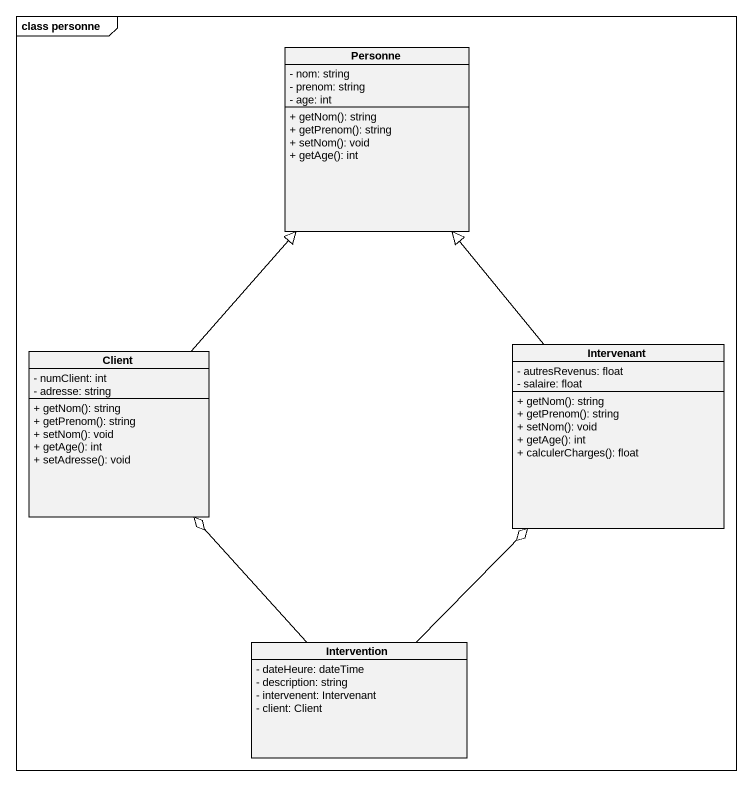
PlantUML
@startuml
mainframe class personne
hide circle
hide empty members
skinparam classAttributeIconSize 0
class Personne {
  - nom: string
  - prenom: string
  - age: int
  + getNom(): string
  + getPrenom(): string
  + setNom(): void
  + getAge(): int
}
class Client {
  - numClient: int
  - adresse: string
  + getNom(): string
  + getPrenom(): string
  + setNom(): void
  + getAge(): int
  + setAdresse(): void
}
class Intervenant {
  - autresRevenus: float
  - salaire: float
  + getNom(): string
  + getPrenom(): string
  + setNom(): void
  + getAge(): int
  + calculerCharges(): float
}
class Intervention {
  - dateHeure: dateTime
  - description: string
  - intervenent: Intervenant
  - client: Client
}
Client -up-|> Personne
Intervenant -up-|> Personne
Intervention -up-o Client
Intervention -up-o Intervenant
@enduml
